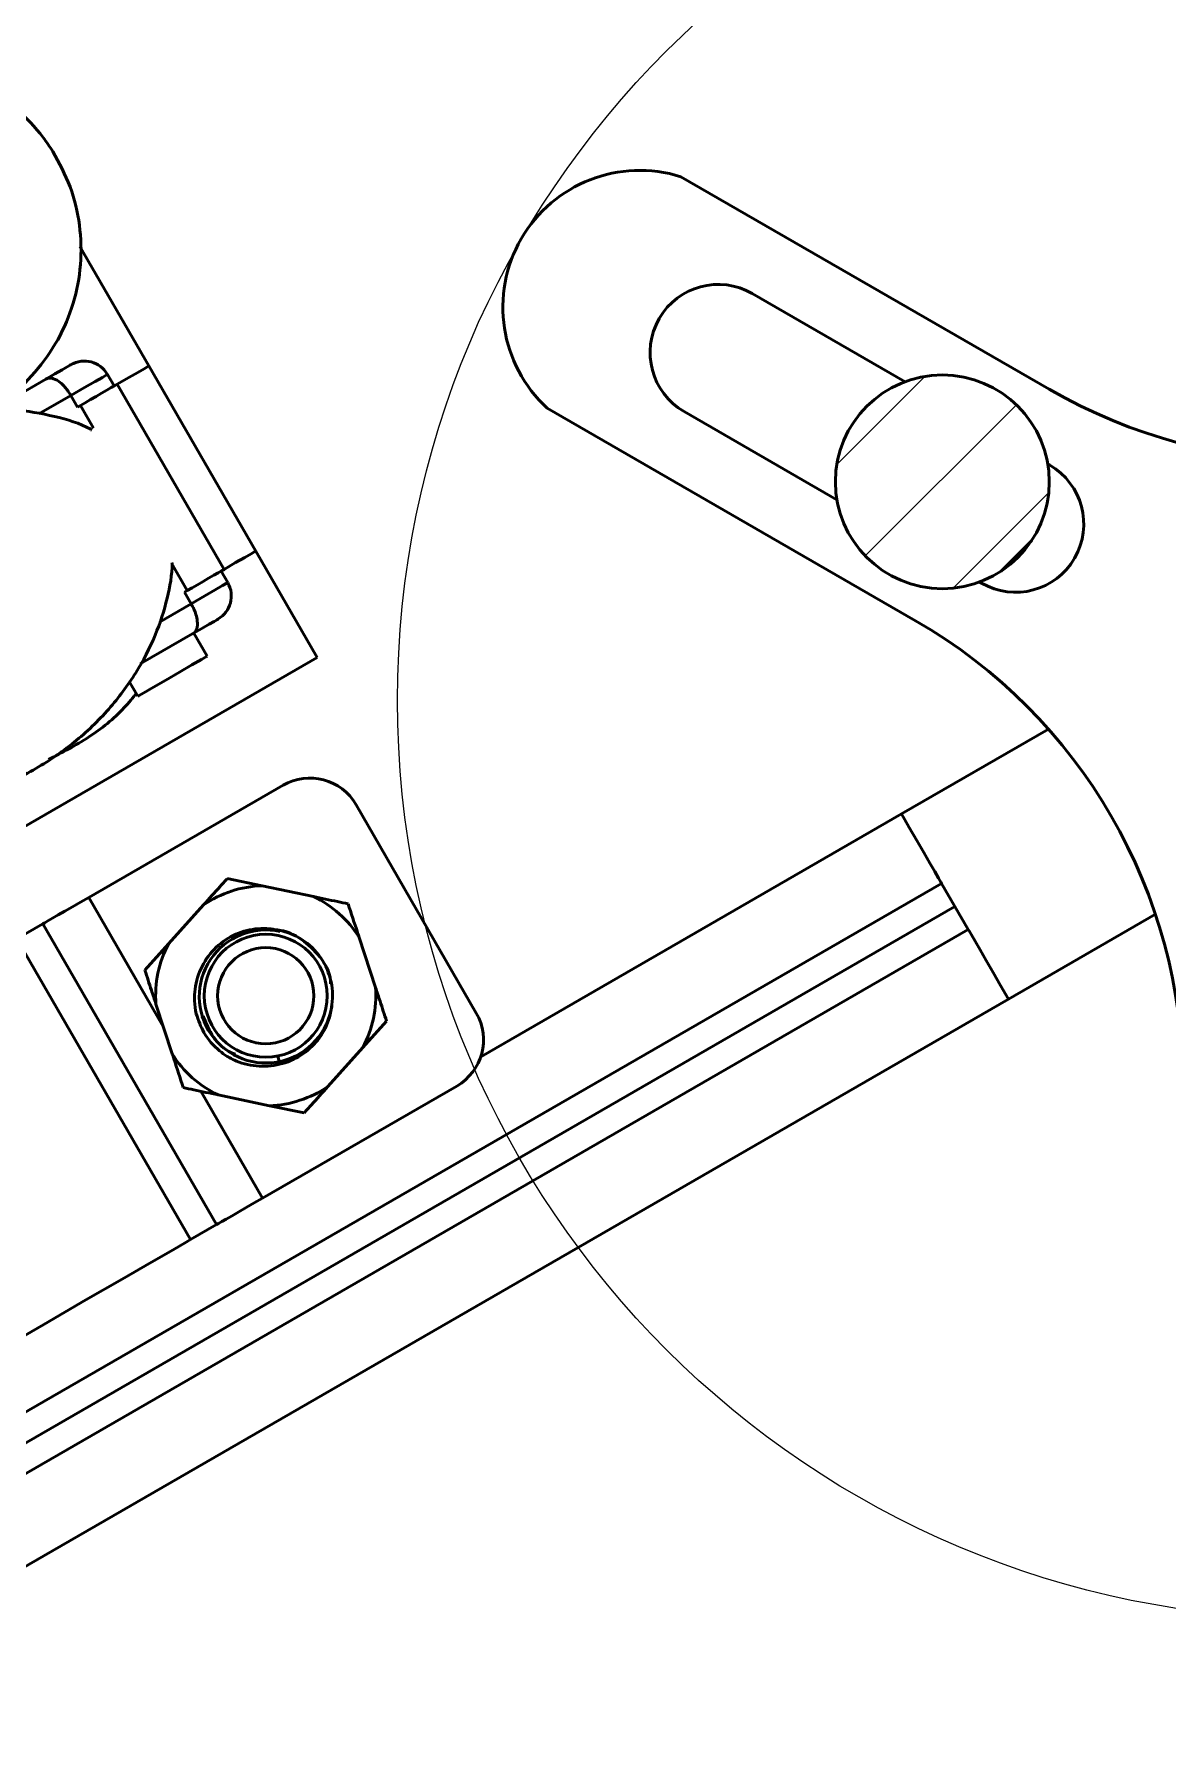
# Model space of a CAD drawing. Header units: millimetres. Extents: x 263 to 2983, y 441 to 2500.
# Drawn here: x 866.2 to 908.6, y 1396 to 1460.1 of the extents above; entities that cross this region are included whole.
import ezdxf

# ---------------------------------------------------------------- set-up
doc = ezdxf.new("R2010")
doc.units = ezdxf.units.MM
doc.header["$LTSCALE"] = 0.5
doc.layers.add('BOL', color=7, linetype='Continuous', lineweight=50)
doc.layers.add('HAT', color=3, linetype='Continuous')

msp = doc.modelspace()

# ---------------------------------------------------------------- hatches: boundary and pattern name
at = {"layer": 'BOL'}
h = msp.add_hatch(dxfattribs=at)
h.set_pattern_fill('ANSI31', color=256, scale=3, style=0)
h.set_pattern_definition([(45, (-295.395, 1050.486), (-6.73519, 6.73519), [])])
edge = h.paths.add_edge_path(flags=0)
edge.add_arc((900.154, 1443.353), 4, 0, 360)
at = {"layer": 'HAT'}
h = msp.add_hatch(dxfattribs=at)
h.set_pattern_fill('ANSI31', color=256)
h.paths.add_polyline_path([(904.154, 1443.353, 1), (896.154, 1443.353, 1)])
h.paths.add_polyline_path([(1806.519, 1028.146, 1), (1774.519, 1028.146, 1)])

# ---------------------------------------------------------------- linework, layer by layer
at = {"layer": 'BOL'}
for p, q in [((904.154, 1446.817), (890.373, 1454.773)), ((870.469, 1447.692), (867.891, 1452.156)), ((898.76, 1447.102), (893.045, 1450.401)), ((874.469, 1440.763), (870.469, 1447.692)), ((864.629, 1446.052), (866.617, 1447.2)), ((869.169, 1446.941), (868.919, 1447.375)), ((869.279, 1447.005), (873.279, 1440.076)), ((867.55, 1446.584), (866.357, 1445.895)), ((867.55, 1446.584), (867.8, 1446.151)), ((867.907, 1446.213), (867.8, 1446.151)), ((868.401, 1445.357), (867.907, 1446.213)), ((885.374, 1446.113), (899.154, 1438.157)), ((890.495, 1445.985), (896.21, 1442.685)), ((904.17, 1443.978), (904.098, 1444.02)), ((876.769, 1436.78), (874.469, 1440.763)), ((871.907, 1439.284), (871.315, 1440.31)), ((873.419, 1439.58), (873.169, 1440.013)), ((871.907, 1439.284), (871.8, 1439.223)), ((872.05, 1438.79), (871.8, 1439.223)), ((901.548, 1439.604), (901.62, 1439.562)), ((870.862, 1438.104), (872.05, 1438.79)), ((872.117, 1437.674), (870.148, 1436.537)), ((872.654, 1436.829), (872.154, 1437.695)), ((855.118, 1424.28), (876.769, 1436.78)), ((869.736, 1435.883), (870.056, 1435.329)), ((870.082, 1435.344), (870.056, 1435.329)), ((898.625, 1430.923), (904.124, 1434.098)), ((875.487, 1431.998), (868.218, 1427.801)), ((882.719, 1423.472), (878.219, 1431.266)), ((882.883, 1421.835), (898.625, 1430.923)), ((822.183, 1383.325), (900.125, 1428.325)), ((874.702, 1428.236), (873.403, 1428.509)), ((900.125, 1428.325), (900.625, 1427.459)), ((871.008, 1422.969), (868.218, 1427.801)), ((876.624, 1427.832), (874.702, 1428.236)), ((822.683, 1382.459), (900.625, 1427.459)), ((872.517, 1427.521), (871.206, 1426.058)), ((901.125, 1426.593), (900.625, 1427.459)), ((908.124, 1427.17), (902.625, 1423.995)), ((901.125, 1426.593), (823.183, 1381.593)), ((865.528, 1426.248), (866.502, 1426.811)), ((873.002, 1415.552), (866.502, 1426.811)), ((872.028, 1414.99), (865.528, 1426.248)), ((871.206, 1426.058), (870.32, 1425.07)), ((878.947, 1424.43), (878.336, 1426.297)), ((902.625, 1423.995), (824.683, 1378.995)), ((870.733, 1423.808), (871.344, 1421.942)), ((872.464, 1423.342), (872.55, 1423.147)), ((878.474, 1422.181), (879.36, 1423.169)), ((877.163, 1420.718), (878.474, 1422.181)), ((881.987, 1420.74), (874.718, 1416.543)), ((874.718, 1416.543), (872.409, 1420.543)), ((873.056, 1420.407), (874.978, 1420.003)), ((874.978, 1420.003), (876.277, 1419.73)), ((872.028, 1414.99), (873.002, 1415.552))]:
    msp.add_line(p, q, dxfattribs=at)
at = {"layer": 'BOL', "flags": 128}
for points in [[(866.617, 1447.2), (866.955, 1447.395), (867.218, 1447.547), (867.406, 1447.656), (867.518, 1447.72), (867.553, 1447.741)], [(870.469, 1447.692), (870.43, 1447.669), (870.291, 1447.589), (870.053, 1447.451), (869.715, 1447.256), (869.279, 1447.005)], [(868.919, 1447.375), (868.883, 1447.353), (868.728, 1447.264), (868.454, 1447.106), (868.06, 1446.878), (867.55, 1446.584)], [(867.907, 1446.213), (868.085, 1446.315), (868.284, 1446.43), (868.494, 1446.551), (868.701, 1446.671), (868.893, 1446.782), (869.06, 1446.878), (869.191, 1446.954), (869.279, 1447.005)], [(874.469, 1440.763), (874.43, 1440.741), (874.291, 1440.661), (874.053, 1440.523), (873.715, 1440.328), (873.279, 1440.076)], [(873.279, 1440.076), (873.191, 1440.026), (873.06, 1439.95), (872.893, 1439.854), (872.701, 1439.743), (872.494, 1439.623), (872.284, 1439.502), (872.085, 1439.387), (871.907, 1439.284)], [(872.05, 1438.79), (872.56, 1439.084), (872.954, 1439.311), (873.228, 1439.47), (873.383, 1439.559), (873.419, 1439.58)], [(873.053, 1438.214), (873.018, 1438.194), (872.906, 1438.129), (872.718, 1438.021), (872.455, 1437.869), (872.117, 1437.674)], [(872.654, 1436.829), (872.63, 1436.815), (872.438, 1436.704), (872.081, 1436.498), (871.614, 1436.228), (871.107, 1435.936), (870.638, 1435.665), (870.278, 1435.457), (870.082, 1435.344)], [(898.625, 1430.923), (898.918, 1430.416), (899.199, 1429.929), (899.458, 1429.48), (899.686, 1429.086), (899.872, 1428.763), (900.011, 1428.523), (900.096, 1428.375), (900.125, 1428.325)], [(868.218, 1427.801), (867.909, 1427.623), (867.61, 1427.45), (867.33, 1427.289), (867.079, 1427.144), (866.864, 1427.02), (866.693, 1426.921), (866.571, 1426.851), (866.502, 1426.811)], [(902.625, 1423.995), (902.332, 1424.502), (902.051, 1424.989), (901.792, 1425.438), (901.564, 1425.832), (901.378, 1426.155), (901.239, 1426.395), (901.154, 1426.543), (901.125, 1426.593)], [(874.718, 1416.543), (874.409, 1416.365), (874.11, 1416.192), (873.83, 1416.03), (873.579, 1415.885), (873.364, 1415.762), (873.193, 1415.663), (873.071, 1415.592), (873.002, 1415.552)], [(872.028, 1414.99), (871.863, 1414.895), (871.371, 1414.611), (870.567, 1414.146), (869.472, 1413.514), (868.115, 1412.731), (866.535, 1411.819), (864.774, 1410.802), (862.88, 1409.709), (860.905, 1408.568), (858.903, 1407.412), (856.927, 1406.272), (855.033, 1405.178), (853.272, 1404.162), (851.692, 1403.249), (850.336, 1402.466), (849.241, 1401.834), (848.436, 1401.369), (847.945, 1401.086), (847.779, 1400.99)]]:
    msp.add_lwpolyline(points, dxfattribs=at)
at = {"layer": 'BOL'}
for centre, radius in [((900.154, 1443.353), 4), ((874.84, 1424.119), 2.3), ((874.84, 1424.119), 1.8)]:
    msp.add_circle(centre, radius, dxfattribs=at)
for centre, radius, start, end in [((888.834, 1449.888), 5.122, 72.50709, 227.49426), ((891.77, 1448.193), 2.55, 60, 240), ((868.053, 1446.875), 1, 30, 120), ((914.154, 1464.137), 20, 240, 300), ((902.895, 1441.77), 2.55, 240, 60), ((872.553, 1439.08), 1, 300, 30), ((889.154, 1420.836), 20, 360, 60), ((876.487, 1430.266), 2, 30, 120), ((874.84, 1424.119), 4.119, 91.92139, 124.33189), ((874.84, 1424.119), 4.119, 31.92139, 64.33189), ((874.845, 1424.092), 2.491, 77.52289, 352.82079), ((874.84, 1424.119), 2.5, 352.22268, 82.74971), ((874.84, 1424.119), 4.119, 151.92139, 184.33189), ((874.84, 1424.119), 4.119, 331.92139, 4.33189), ((880.987, 1422.472), 2, 300, 30), ((874.84, 1424.119), 4.119, 211.92139, 244.33189), ((874.84, 1424.119), 4.119, 271.92139, 304.33189)]:
    msp.add_arc(centre, radius, start, end, dxfattribs=at)
for points, knots in [([(866.878, 1455.715), (866.759, 1455.894), (866.368, 1456.482), (865.529, 1457.354), (864.302, 1458.195), (862.919, 1458.754), (861.448, 1459.008), (859.956, 1458.944), (858.509, 1458.567), (857.183, 1457.886), (856.102, 1457.044), (855.591, 1456.352), (855.374, 1456.058)], [0, 0, 0, 0, 0.047251, 0.155633, 0.264337, 0.373231, 0.482317, 0.591569, 0.700923, 0.810305, 0.919633, 1, 1, 1, 1]), ([(864.444, 1446.067), (864.671, 1446.191), (865.334, 1446.551), (866.238, 1447.436), (867.104, 1448.644), (867.683, 1450.019), (867.962, 1451.482), (867.919, 1452.966), (867.582, 1454.418), (867.112, 1455.284), (866.878, 1455.715)], [0, 0, 0, 0, 0.0698904, 0.203476, 0.3368585, 0.4699951, 0.6028773, 0.7355466, 0.8680982, 1, 1, 1, 1]), ([(867.55, 1446.584), (867.508, 1446.652), (867.424, 1446.787), (867.266, 1446.973), (867.059, 1447.155), (866.822, 1447.259), (866.681, 1447.236), (866.618, 1447.2), (866.617, 1447.2)], [0, 0, 0, 0, 0.107628, 0.214417, 0.382775, 0.66395, 0.997026, 1, 1, 1, 1]), ([(868.337, 1445.292), (868.322, 1445.301), (867.901, 1445.549), (866.916, 1445.828), (865.4, 1446.105), (863.753, 1446.094), (862.009, 1445.803), (860.258, 1445.188), (858.605, 1444.259), (857.195, 1443.1), (856.122, 1441.919), (855.636, 1441.085), (855.439, 1440.746)], [0, 0, 0, 0, 0.003734, 0.103693, 0.209703, 0.320037, 0.433292, 0.560929, 0.685421, 0.805734, 0.921165, 1, 1, 1, 1]), ([(860.911, 1431.204), (860.959, 1431.2), (861.557, 1431.152), (862.745, 1431.321), (864.467, 1431.747), (866.151, 1432.512), (867.693, 1433.558), (868.985, 1434.798), (869.999, 1436.158), (870.733, 1437.57), (871.174, 1438.96), (871.336, 1439.879), (871.344, 1440.32), (871.344, 1440.327)], [0, 0, 0, 0, 0.009606, 0.119839, 0.232312, 0.356286, 0.476777, 0.592842, 0.703849, 0.809141, 0.907804, 0.998623, 1, 1, 1, 1]), ([(872.117, 1437.674), (872.118, 1437.674), (872.181, 1437.71), (872.27, 1437.822), (872.299, 1438.079), (872.245, 1438.349), (872.163, 1438.579), (872.088, 1438.719), (872.05, 1438.79)], [0, 0, 0, 0, 0.002973, 0.336053, 0.617238, 0.785593, 0.892373, 1, 1, 1, 1]), ([(866.717, 1432.959), (867.224, 1433.222), (868.245, 1433.752), (869.349, 1434.633), (869.865, 1435.268), (870.017, 1435.455)], [0, 0, 0, 0, 0.409735, 0.825634, 1, 1, 1, 1]), ([(873.403, 1428.509), (873.313, 1428.408), (873.022, 1428.083), (872.723, 1427.75), (872.517, 1427.521)], [0, 0, 0, 0, 0.309692, 1, 1, 1, 1]), ([(877.923, 1427.559), (877.791, 1427.586), (877.364, 1427.676), (876.926, 1427.768), (876.624, 1427.832)], [0, 0, 0, 0, 0.309693, 1, 1, 1, 1]), ([(878.336, 1426.297), (878.316, 1426.359), (878.176, 1426.785), (878.04, 1427.202), (877.923, 1427.559)], [0, 0, 0, 0, 0.14596, 1, 1, 1, 1]), ([(872.238, 1423.44), (872.211, 1423.601), (872.135, 1424.056), (872.247, 1424.822), (872.653, 1425.627), (873.304, 1426.249), (874.114, 1426.604), (874.759, 1426.656), (875.098, 1426.608), (875.156, 1426.599)], [0, 0, 0, 0, 0.097294, 0.273046, 0.448795, 0.624627, 0.796267, 0.96529, 1, 1, 1, 1]), ([(875.241, 1426.571), (875.25, 1426.572), (875.584, 1426.579), (876.206, 1426.253), (876.893, 1425.61), (877.259, 1424.977), (877.266, 1424.612), (877.266, 1424.568)], [0, 0, 0, 0, 0.008494, 0.330019, 0.639125, 0.956688, 1, 1, 1, 1]), ([(870.32, 1425.07), (870.401, 1424.823), (870.537, 1424.407), (870.677, 1423.982), (870.733, 1423.808)], [0, 0, 0, 0, 0.592725, 1, 1, 1, 1]), ([(879.36, 1423.169), (879.28, 1423.416), (879.143, 1423.831), (879.004, 1424.257), (878.947, 1424.43)], [0, 0, 0, 0, 0.592765, 1, 1, 1, 1]), ([(877.317, 1423.781), (877.292, 1423.619), (877.224, 1423.178), (876.885, 1422.517), (876.27, 1421.912), (875.478, 1421.531), (874.595, 1421.434), (873.913, 1421.584), (873.563, 1421.759), (873.474, 1421.803)], [0, 0, 0, 0, 0.096551, 0.26182, 0.426974, 0.5975, 0.769408, 0.941266, 1, 1, 1, 1]), ([(873.474, 1421.803), (873.449, 1421.818), (873.323, 1421.894), (872.963, 1422.159), (872.506, 1422.676), (872.322, 1423.201), (872.238, 1423.44)], [0, 0, 0, 0, 0.041744, 0.209043, 0.639772, 1, 1, 1, 1]), ([(873.715, 1421.927), (873.664, 1421.944), (873.33, 1422.057), (872.833, 1422.543), (872.611, 1423.095), (872.501, 1423.37)], [0, 0, 0, 0, 0.0831136, 0.5432455, 1, 1, 1, 1]), ([(871.344, 1421.942), (871.365, 1421.879), (871.504, 1421.453), (871.641, 1421.036), (871.757, 1420.68)], [0, 0, 0, 0, 0.146001, 1, 1, 1, 1]), ([(875.3, 1421.866), (875.307, 1421.831), (875.32, 1421.769), (875.332, 1421.707), (875.338, 1421.68)], [0, 0, 0, 0, 0.560092, 1, 1, 1, 1]), ([(871.757, 1420.68), (871.89, 1420.652), (872.317, 1420.563), (872.754, 1420.471), (873.056, 1420.407)], [0, 0, 0, 0, 0.309693, 1, 1, 1, 1]), ([(876.277, 1419.73), (876.368, 1419.83), (876.659, 1420.155), (876.957, 1420.488), (877.163, 1420.718)], [0, 0, 0, 0, 0.309709, 1, 1, 1, 1])]:
    msp.add_open_spline(points, degree=3, knots=knots, dxfattribs=at)
at = {"layer": 'HAT'}
msp.add_circle((914.154, 1435.175), 34.385, dxfattribs=at)

doc.saveas('drawing.dxf')
